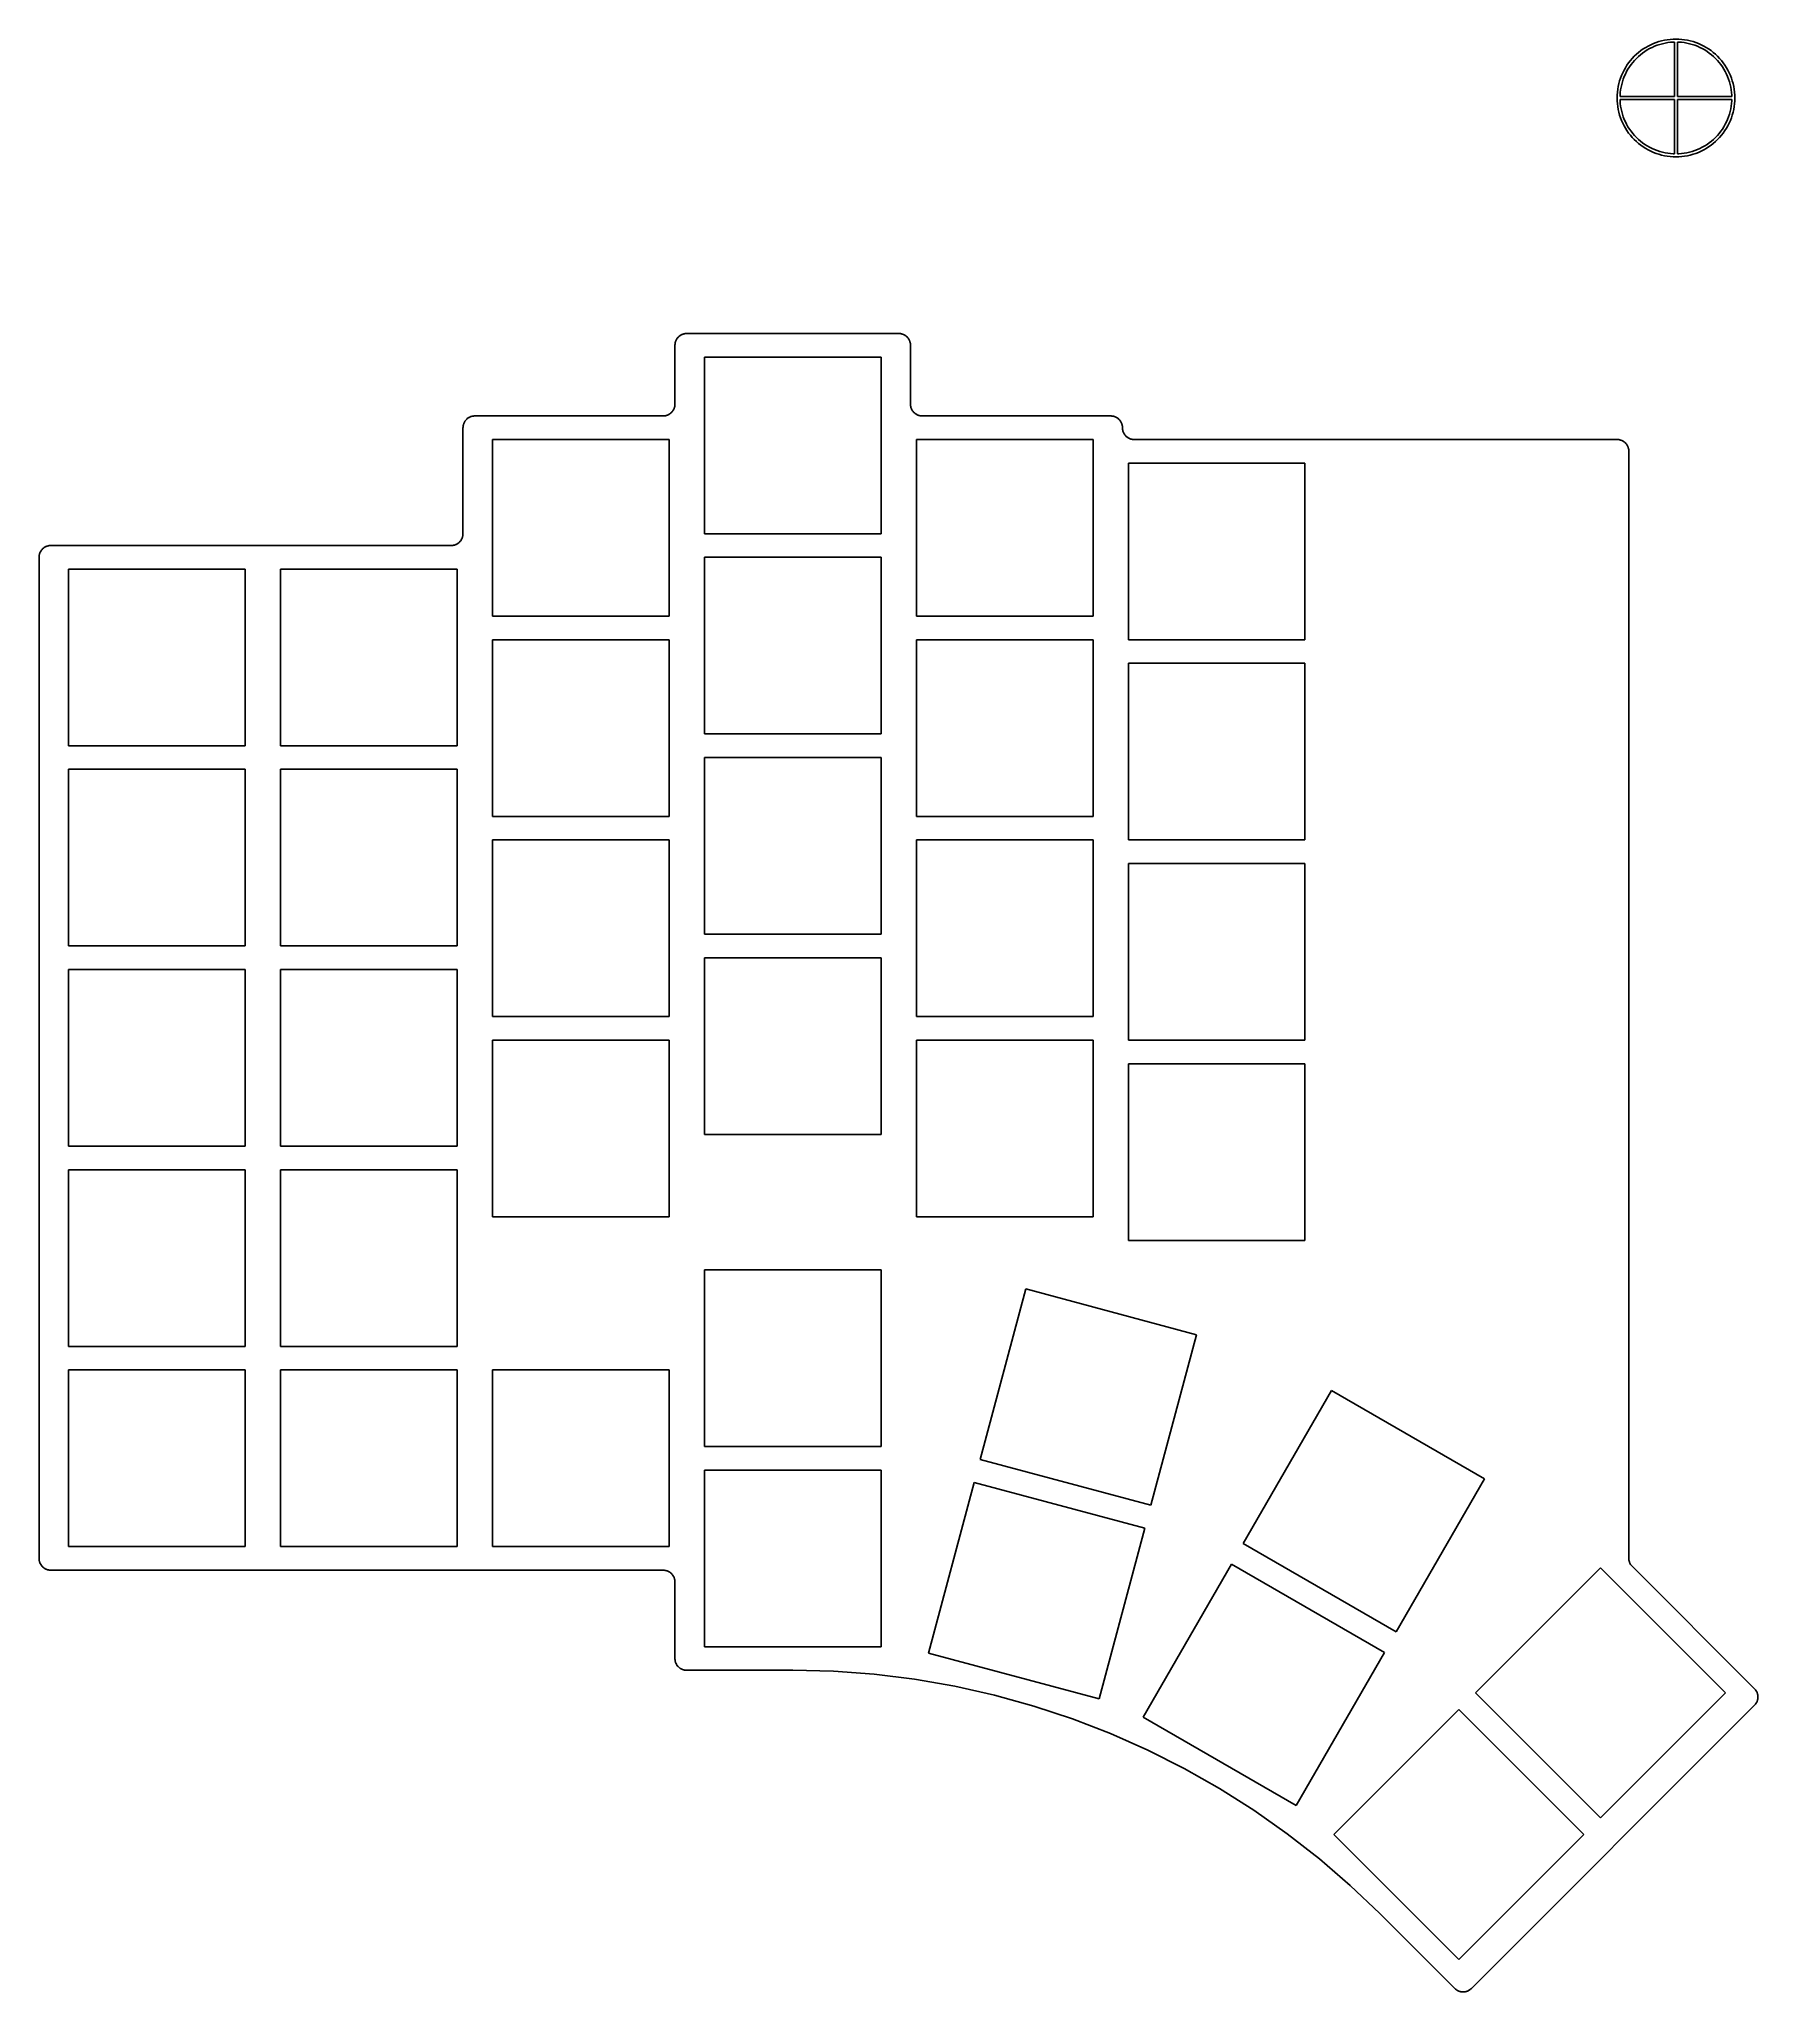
# Model space of a CAD drawing. Header units: metres. Extents: x -109 to 37, y -131 to 35.
import ezdxf

# ---------------------------------------------------------------- set-up
doc = ezdxf.new("R2010")
doc.units = ezdxf.units.M

msp = doc.modelspace()

# ---------------------------------------------------------------- linework, layer by layer
for p, q in [((28.7851, 34.8501), (28.5486, 34.7847)), ((29.0246, 34.9039), (28.7851, 34.8501)), ((29.2664, 34.9459), (29.0246, 34.9039)), ((29.5099, 34.9759), (29.2664, 34.9459)), ((29.7547, 34.994), (29.5099, 34.9759)), ((29.875, 34.9969), (29.7547, 34.994)), ((30.125, 35), (29.875, 35)), ((29.875, 35), (29.875, 34.9969)), ((30.125, 34.9969), (30.125, 35)), ((30.2453, 34.994), (30.125, 34.9969)), ((30.4901, 34.9759), (30.2453, 34.994)), ((30.7336, 34.9459), (30.4901, 34.9759)), ((30.9754, 34.9039), (30.7336, 34.9459)), ((31.2149, 34.8501), (30.9754, 34.9039)), ((31.4514, 34.7847), (31.2149, 34.8501)), ((26.1349, 33.172), (25.984, 32.9785)), ((26.2953, 33.3578), (26.1349, 33.172)), ((26.4645, 33.5355), (26.2953, 33.3578)), ((26.3282, 33.0134), (26.4805, 33.1899)), ((26.6422, 33.7047), (26.4645, 33.5355)), ((26.4805, 33.1899), (26.6413, 33.3587)), ((26.6413, 33.3587), (26.8101, 33.5195)), ((26.828, 33.8651), (26.6422, 33.7047)), ((26.8101, 33.5195), (26.9866, 33.6718)), ((27.0215, 34.016), (26.828, 33.8651)), ((26.9866, 33.6718), (27.1704, 33.8152)), ((27.2222, 34.1573), (27.0215, 34.016)), ((27.1704, 33.8152), (27.3611, 33.9495)), ((27.4295, 34.2886), (27.2222, 34.1573)), ((27.3611, 33.9495), (27.558, 34.0742)), ((27.643, 34.4096), (27.4295, 34.2886)), ((27.558, 34.0742), (27.7609, 34.1891)), ((27.8622, 34.5199), (27.643, 34.4096)), ((27.7609, 34.1891), (27.9691, 34.2939)), ((28.0866, 34.6194), (27.8622, 34.5199)), ((27.9691, 34.2939), (28.1823, 34.3884)), ((28.3156, 34.7077), (28.0866, 34.6194)), ((28.1823, 34.3884), (28.3998, 34.4723)), ((28.5486, 34.7847), (28.3156, 34.7077)), ((28.3998, 34.4723), (28.6212, 34.5455)), ((28.6212, 34.5455), (28.8459, 34.6076)), ((28.8459, 34.6076), (29.0733, 34.6587)), ((29.0733, 34.6587), (29.303, 34.6986)), ((29.303, 34.6986), (29.5344, 34.7271)), ((29.5344, 34.7271), (29.7669, 34.7443)), ((29.7669, 34.7443), (29.875, 34.7469)), ((29.875, 34.7469), (29.875, 30.125)), ((30.125, 30.125), (30.125, 34.7469)), ((30.125, 34.7469), (30.2331, 34.7443)), ((30.2331, 34.7443), (30.4656, 34.7271)), ((30.4656, 34.7271), (30.697, 34.6986)), ((30.697, 34.6986), (30.9267, 34.6587)), ((30.9267, 34.6587), (31.1541, 34.6076)), ((31.1541, 34.6076), (31.3788, 34.5455)), ((31.3788, 34.5455), (31.6002, 34.4723)), ((31.6844, 34.7077), (31.4514, 34.7847)), ((31.6002, 34.4723), (31.8177, 34.3884)), ((31.9134, 34.6194), (31.6844, 34.7077)), ((31.8177, 34.3884), (32.0309, 34.2939)), ((32.1378, 34.5199), (31.9134, 34.6194)), ((32.0309, 34.2939), (32.2391, 34.1891)), ((32.357, 34.4096), (32.1378, 34.5199)), ((32.2391, 34.1891), (32.442, 34.0742)), ((32.5705, 34.2886), (32.357, 34.4096)), ((32.442, 34.0742), (32.6389, 33.9495)), ((32.7778, 34.1573), (32.5705, 34.2886)), ((32.6389, 33.9495), (32.8296, 33.8152)), ((32.9785, 34.016), (32.7778, 34.1573)), ((32.8296, 33.8152), (33.0134, 33.6718)), ((33.172, 33.8651), (32.9785, 34.016)), ((33.0134, 33.6718), (33.1899, 33.5195)), ((33.3578, 33.7047), (33.172, 33.8651)), ((33.1899, 33.5195), (33.3587, 33.3587)), ((33.5355, 33.5355), (33.3578, 33.7047)), ((33.3587, 33.3587), (33.5195, 33.1899)), ((33.5195, 33.1899), (33.6718, 33.0134)), ((33.7047, 33.3578), (33.5355, 33.5355)), ((33.8651, 33.172), (33.7047, 33.3578)), ((34.016, 32.9785), (33.8651, 33.172)), ((25.2923, 31.6844), (25.2153, 31.4514)), ((25.3806, 31.9134), (25.2923, 31.6844)), ((25.4801, 32.1378), (25.3806, 31.9134)), ((25.4545, 31.3788), (25.5277, 31.6002)), ((25.5904, 32.357), (25.4801, 32.1378)), ((25.5277, 31.6002), (25.6116, 31.8177)), ((25.7114, 32.5705), (25.5904, 32.357)), ((25.6116, 31.8177), (25.7061, 32.0309)), ((25.7061, 32.0309), (25.8109, 32.2391)), ((25.8427, 32.7778), (25.7114, 32.5705)), ((25.8109, 32.2391), (25.9258, 32.442)), ((25.984, 32.9785), (25.8427, 32.7778)), ((25.9258, 32.442), (26.0505, 32.6389)), ((26.0505, 32.6389), (26.1848, 32.8296)), ((26.1848, 32.8296), (26.3282, 33.0134)), ((33.6718, 33.0134), (33.8152, 32.8296)), ((33.8152, 32.8296), (33.9495, 32.6389)), ((33.9495, 32.6389), (34.0742, 32.442)), ((34.1573, 32.7778), (34.016, 32.9785)), ((34.0742, 32.442), (34.1891, 32.2391)), ((34.2886, 32.5705), (34.1573, 32.7778)), ((34.1891, 32.2391), (34.2939, 32.0309)), ((34.4096, 32.357), (34.2886, 32.5705)), ((34.2939, 32.0309), (34.3884, 31.8177)), ((34.3884, 31.8177), (34.4723, 31.6002)), ((34.5199, 32.1378), (34.4096, 32.357)), ((34.4723, 31.6002), (34.5455, 31.3788)), ((34.6194, 31.9134), (34.5199, 32.1378)), ((34.7077, 31.6844), (34.6194, 31.9134)), ((34.7847, 31.4514), (34.7077, 31.6844)), ((25.0031, 30.125), (25, 30.125)), ((25, 30.125), (25, 29.875)), ((25, 29.875), (25.0031, 29.875)), ((25.006, 30.2453), (25.0031, 30.125)), ((25.0031, 29.875), (25.006, 29.7547)), ((25.0241, 30.4901), (25.006, 30.2453)), ((25.0541, 30.7336), (25.0241, 30.4901)), ((25.0961, 30.9754), (25.0541, 30.7336)), ((25.1499, 31.2149), (25.0961, 30.9754)), ((25.2153, 31.4514), (25.1499, 31.2149)), ((25.2531, 30.125), (25.2557, 30.2331)), ((29.875, 30.125), (25.2531, 30.125)), ((25.2557, 29.7669), (25.2531, 29.875)), ((25.2531, 29.875), (29.875, 29.875)), ((25.2557, 30.2331), (25.2729, 30.4656)), ((25.2729, 30.4656), (25.3014, 30.697)), ((25.3014, 30.697), (25.3413, 30.9267)), ((25.3413, 30.9267), (25.3924, 31.1541)), ((25.3924, 31.1541), (25.4545, 31.3788)), ((29.875, 29.875), (29.875, 25.2531)), ((34.7469, 30.125), (30.125, 30.125)), ((30.125, 29.875), (34.7469, 29.875)), ((30.125, 25.2531), (30.125, 29.875)), ((34.5455, 31.3788), (34.6076, 31.1541)), ((34.6076, 31.1541), (34.6587, 30.9267)), ((34.6587, 30.9267), (34.6986, 30.697)), ((34.6986, 30.697), (34.7271, 30.4656)), ((34.7271, 30.4656), (34.7443, 30.2331)), ((34.7443, 30.2331), (34.7469, 30.125)), ((34.7469, 29.875), (34.7443, 29.7669)), ((34.8501, 31.2149), (34.7847, 31.4514)), ((34.9039, 30.9754), (34.8501, 31.2149)), ((34.9459, 30.7336), (34.9039, 30.9754)), ((34.9759, 30.4901), (34.9459, 30.7336)), ((34.994, 30.2453), (34.9759, 30.4901)), ((34.9969, 30.125), (34.994, 30.2453)), ((34.994, 29.7547), (34.9969, 29.875)), ((35, 30.125), (34.9969, 30.125)), ((34.9969, 29.875), (35, 29.875)), ((35, 29.875), (35, 30.125)), ((25.006, 29.7547), (25.0241, 29.5099)), ((25.0241, 29.5099), (25.0541, 29.2664)), ((25.0541, 29.2664), (25.0961, 29.0246)), ((25.0961, 29.0246), (25.1499, 28.7851)), ((25.1499, 28.7851), (25.2153, 28.5486)), ((25.2153, 28.5486), (25.2923, 28.3156)), ((25.2729, 29.5344), (25.2557, 29.7669)), ((25.3014, 29.303), (25.2729, 29.5344)), ((25.2923, 28.3156), (25.3806, 28.0866)), ((25.3413, 29.0733), (25.3014, 29.303)), ((25.3924, 28.8459), (25.3413, 29.0733)), ((25.4545, 28.6212), (25.3924, 28.8459)), ((25.5277, 28.3998), (25.4545, 28.6212)), ((25.6116, 28.1823), (25.5277, 28.3998)), ((34.4723, 28.3998), (34.3884, 28.1823)), ((34.5455, 28.6212), (34.4723, 28.3998)), ((34.6076, 28.8459), (34.5455, 28.6212)), ((34.6587, 29.0733), (34.6076, 28.8459)), ((34.6194, 28.0866), (34.7077, 28.3156)), ((34.6986, 29.303), (34.6587, 29.0733)), ((34.7271, 29.5344), (34.6986, 29.303)), ((34.7077, 28.3156), (34.7847, 28.5486)), ((34.7443, 29.7669), (34.7271, 29.5344)), ((34.7847, 28.5486), (34.8501, 28.7851)), ((34.8501, 28.7851), (34.9039, 29.0246)), ((34.9039, 29.0246), (34.9459, 29.2664)), ((34.9459, 29.2664), (34.9759, 29.5099)), ((34.9759, 29.5099), (34.994, 29.7547)), ((25.3806, 28.0866), (25.4801, 27.8622)), ((25.4801, 27.8622), (25.5904, 27.643)), ((25.5904, 27.643), (25.7114, 27.4295)), ((25.7061, 27.9691), (25.6116, 28.1823)), ((25.8109, 27.7609), (25.7061, 27.9691)), ((25.7114, 27.4295), (25.8427, 27.2222)), ((25.9258, 27.558), (25.8109, 27.7609)), ((25.8427, 27.2222), (25.984, 27.0215)), ((26.0505, 27.3611), (25.9258, 27.558)), ((25.984, 27.0215), (26.1349, 26.828)), ((26.1848, 27.1704), (26.0505, 27.3611)), ((26.1349, 26.828), (26.2953, 26.6422)), ((26.3282, 26.9866), (26.1848, 27.1704)), ((26.2953, 26.6422), (26.4645, 26.4645)), ((26.4805, 26.8101), (26.3282, 26.9866)), ((26.6413, 26.6413), (26.4805, 26.8101)), ((26.8101, 26.4805), (26.6413, 26.6413)), ((33.3587, 26.6413), (33.1899, 26.4805)), ((33.5195, 26.8101), (33.3587, 26.6413)), ((33.6718, 26.9866), (33.5195, 26.8101)), ((33.5355, 26.4645), (33.7047, 26.6422)), ((33.8152, 27.1704), (33.6718, 26.9866)), ((33.7047, 26.6422), (33.8651, 26.828)), ((33.9495, 27.3611), (33.8152, 27.1704)), ((33.8651, 26.828), (34.016, 27.0215)), ((34.0742, 27.558), (33.9495, 27.3611)), ((34.016, 27.0215), (34.1573, 27.2222)), ((34.1891, 27.7609), (34.0742, 27.558)), ((34.1573, 27.2222), (34.2886, 27.4295)), ((34.2939, 27.9691), (34.1891, 27.7609)), ((34.2886, 27.4295), (34.4096, 27.643)), ((34.3884, 28.1823), (34.2939, 27.9691)), ((34.4096, 27.643), (34.5199, 27.8622)), ((34.5199, 27.8622), (34.6194, 28.0866)), ((26.4645, 26.4645), (26.6422, 26.2953)), ((26.6422, 26.2953), (26.828, 26.1349)), ((26.9866, 26.3282), (26.8101, 26.4805)), ((26.828, 26.1349), (27.0215, 25.984)), ((27.1704, 26.1848), (26.9866, 26.3282)), ((27.0215, 25.984), (27.2222, 25.8427)), ((27.3611, 26.0505), (27.1704, 26.1848)), ((27.2222, 25.8427), (27.4295, 25.7114)), ((27.558, 25.9258), (27.3611, 26.0505)), ((27.4295, 25.7114), (27.643, 25.5904)), ((27.7609, 25.8109), (27.558, 25.9258)), ((27.643, 25.5904), (27.8622, 25.4801)), ((27.9691, 25.7061), (27.7609, 25.8109)), ((27.8622, 25.4801), (28.0866, 25.3806)), ((28.1823, 25.6116), (27.9691, 25.7061)), ((28.0866, 25.3806), (28.3156, 25.2923)), ((28.3998, 25.5277), (28.1823, 25.6116)), ((28.3156, 25.2923), (28.5486, 25.2153)), ((28.6212, 25.4545), (28.3998, 25.5277)), ((28.5486, 25.2153), (28.7851, 25.1499)), ((28.8459, 25.3924), (28.6212, 25.4545)), ((28.7851, 25.1499), (29.0246, 25.0961)), ((29.0733, 25.3413), (28.8459, 25.3924)), ((29.0246, 25.0961), (29.2664, 25.0541)), ((29.303, 25.3014), (29.0733, 25.3413)), ((29.2664, 25.0541), (29.5099, 25.0241)), ((29.5344, 25.2729), (29.303, 25.3014)), ((29.5099, 25.0241), (29.7547, 25.006)), ((29.7669, 25.2557), (29.5344, 25.2729)), ((29.7547, 25.006), (29.875, 25.0031)), ((29.875, 25.2531), (29.7669, 25.2557)), ((29.875, 25.0031), (29.875, 25)), ((29.875, 25), (30.125, 25)), ((30.2331, 25.2557), (30.125, 25.2531)), ((30.125, 25.0031), (30.2453, 25.006)), ((30.125, 25), (30.125, 25.0031)), ((30.4656, 25.2729), (30.2331, 25.2557)), ((30.2453, 25.006), (30.4901, 25.0241)), ((30.697, 25.3014), (30.4656, 25.2729)), ((30.4901, 25.0241), (30.7336, 25.0541)), ((30.9267, 25.3413), (30.697, 25.3014)), ((30.7336, 25.0541), (30.9754, 25.0961)), ((31.1541, 25.3924), (30.9267, 25.3413)), ((30.9754, 25.0961), (31.2149, 25.1499)), ((31.3788, 25.4545), (31.1541, 25.3924)), ((31.2149, 25.1499), (31.4514, 25.2153)), ((31.6002, 25.5277), (31.3788, 25.4545)), ((31.4514, 25.2153), (31.6844, 25.2923)), ((31.8177, 25.6116), (31.6002, 25.5277)), ((31.6844, 25.2923), (31.9134, 25.3806)), ((32.0309, 25.7061), (31.8177, 25.6116)), ((31.9134, 25.3806), (32.1378, 25.4801)), ((32.2391, 25.8109), (32.0309, 25.7061)), ((32.1378, 25.4801), (32.357, 25.5904)), ((32.442, 25.9258), (32.2391, 25.8109)), ((32.357, 25.5904), (32.5705, 25.7114)), ((32.6389, 26.0505), (32.442, 25.9258)), ((32.5705, 25.7114), (32.7778, 25.8427)), ((32.8296, 26.1848), (32.6389, 26.0505)), ((32.7778, 25.8427), (32.9785, 25.984)), ((33.0134, 26.3282), (32.8296, 26.1848)), ((32.9785, 25.984), (33.172, 26.1349)), ((33.1899, 26.4805), (33.0134, 26.3282)), ((33.172, 26.1349), (33.3578, 26.2953)), ((33.3578, 26.2953), (33.5355, 26.4645)), ((-54.2903, 9.95694), (-54.3369, 9.94154)), ((-54.243, 9.97002), (-54.2903, 9.95694)), ((-54.1951, 9.98077), (-54.243, 9.97002)), ((-54.1467, 9.98917), (-54.1951, 9.98077)), ((-54.098, 9.99518), (-54.1467, 9.98917)), ((-54.0491, 9.99879), (-54.098, 9.99518)), ((-54, 10), (-54.0491, 9.99879)), ((-36, 10), (-54, 10)), ((-35.9509, 9.99879), (-36, 10)), ((-35.902, 9.99518), (-35.9509, 9.99879)), ((-35.8533, 9.98917), (-35.902, 9.99518)), ((-35.8049, 9.98077), (-35.8533, 9.98917)), ((-35.757, 9.97002), (-35.8049, 9.98077)), ((-35.7097, 9.95694), (-35.757, 9.97002)), ((-35.6631, 9.94154), (-35.7097, 9.95694)), ((-54.9988, 9.04906), (-55, 9)), ((-55, 9), (-55, 4)), ((-54.9952, 9.09801), (-54.9988, 9.04906)), ((-54.9892, 9.14673), (-54.9952, 9.09801)), ((-54.9808, 9.19508), (-54.9892, 9.14673)), ((-54.97, 9.24297), (-54.9808, 9.19508)), ((-54.9569, 9.29028), (-54.97, 9.24297)), ((-54.9415, 9.33688), (-54.9569, 9.29028)), ((-54.9239, 9.38268), (-54.9415, 9.33688)), ((-54.904, 9.42755), (-54.9239, 9.38268)), ((-54.8819, 9.47139), (-54.904, 9.42755)), ((-54.8577, 9.5141), (-54.8819, 9.47139)), ((-54.8315, 9.55556), (-54.8577, 9.5141)), ((-54.8032, 9.59569), (-54.8315, 9.55556)), ((-54.773, 9.63438), (-54.8032, 9.59569)), ((-54.7409, 9.67155), (-54.773, 9.63438)), ((-54.7071, 9.70709), (-54.7409, 9.67155)), ((-54.6716, 9.74094), (-54.7071, 9.70709)), ((-54.6344, 9.77301), (-54.6716, 9.74094)), ((-54.5957, 9.80321), (-54.6344, 9.77301)), ((-54.5556, 9.83147), (-54.5957, 9.80321)), ((-54.5141, 9.85773), (-54.5556, 9.83147)), ((-54.4714, 9.88191), (-54.5141, 9.85773)), ((-54.4276, 9.90398), (-54.4714, 9.88191)), ((-54.3827, 9.92387), (-54.4276, 9.90398)), ((-54.3369, 9.94154), (-54.3827, 9.92387)), ((-35.6173, 9.92387), (-35.6631, 9.94154)), ((-35.5724, 9.90398), (-35.6173, 9.92387)), ((-35.5286, 9.88191), (-35.5724, 9.90398)), ((-35.4859, 9.85773), (-35.5286, 9.88191)), ((-35.4444, 9.83147), (-35.4859, 9.85773)), ((-35.4043, 9.80321), (-35.4444, 9.83147)), ((-35.3656, 9.77301), (-35.4043, 9.80321)), ((-35.3284, 9.74094), (-35.3656, 9.77301)), ((-35.2929, 9.70709), (-35.3284, 9.74094)), ((-35.2591, 9.67155), (-35.2929, 9.70709)), ((-35.227, 9.63438), (-35.2591, 9.67155)), ((-35.1968, 9.59569), (-35.227, 9.63438)), ((-35.1685, 9.55556), (-35.1968, 9.59569)), ((-35.1423, 9.5141), (-35.1685, 9.55556)), ((-35.1181, 9.47139), (-35.1423, 9.5141)), ((-35.096, 9.42755), (-35.1181, 9.47139)), ((-35.0761, 9.38268), (-35.096, 9.42755)), ((-35.0585, 9.33688), (-35.0761, 9.38268)), ((-35.0431, 9.29028), (-35.0585, 9.33688)), ((-35.03, 9.24297), (-35.0431, 9.29028)), ((-35.0192, 9.19508), (-35.03, 9.24297)), ((-35.0108, 9.14673), (-35.0192, 9.19508)), ((-35.0048, 9.09801), (-35.0108, 9.14673)), ((-35.0012, 9.04906), (-35.0048, 9.09801)), ((-35, 9), (-35.0012, 9.04906)), ((-35, 4), (-35, 9)), ((-52.5, -7), (-52.5, 8)), ((-52.5, 8), (-37.5, 8)), ((-37.5, 8), (-37.5, -7)), ((-55.2591, 3.32845), (-55.2929, 3.29291)), ((-55.227, 3.36562), (-55.2591, 3.32845)), ((-55.1968, 3.40431), (-55.227, 3.36562)), ((-55.1685, 3.44444), (-55.1968, 3.40431)), ((-55.1423, 3.4859), (-55.1685, 3.44444)), ((-55.1181, 3.52861), (-55.1423, 3.4859)), ((-55.096, 3.57245), (-55.1181, 3.52861)), ((-55.0761, 3.61732), (-55.096, 3.57245)), ((-55.0585, 3.66312), (-55.0761, 3.61732)), ((-55.0431, 3.70972), (-55.0585, 3.66312)), ((-55.03, 3.75703), (-55.0431, 3.70972)), ((-55.0192, 3.80492), (-55.03, 3.75703)), ((-55.0108, 3.85327), (-55.0192, 3.80492)), ((-55.0048, 3.90199), (-55.0108, 3.85327)), ((-55.0012, 3.95094), (-55.0048, 3.90199)), ((-55, 4), (-55.0012, 3.95094)), ((-34.9988, 3.95094), (-35, 4)), ((-34.9952, 3.90199), (-34.9988, 3.95094)), ((-34.9892, 3.85327), (-34.9952, 3.90199)), ((-34.9808, 3.80492), (-34.9892, 3.85327)), ((-34.97, 3.75703), (-34.9808, 3.80492)), ((-34.9569, 3.70972), (-34.97, 3.75703)), ((-34.9415, 3.66312), (-34.9569, 3.70972)), ((-34.9239, 3.61732), (-34.9415, 3.66312)), ((-34.904, 3.57245), (-34.9239, 3.61732)), ((-34.8819, 3.52861), (-34.904, 3.57245)), ((-34.8577, 3.4859), (-34.8819, 3.52861)), ((-34.8315, 3.44444), (-34.8577, 3.4859)), ((-34.8032, 3.40431), (-34.8315, 3.44444)), ((-34.773, 3.36562), (-34.8032, 3.40431)), ((-34.7409, 3.32845), (-34.773, 3.36562)), ((-34.7071, 3.29291), (-34.7409, 3.32845)), ((-72.9988, 2.04906), (-73, 2)), ((-73, 2), (-73, -7)), ((-72.9952, 2.09801), (-72.9988, 2.04906)), ((-72.9892, 2.14673), (-72.9952, 2.09801)), ((-72.9808, 2.19508), (-72.9892, 2.14673)), ((-72.97, 2.24297), (-72.9808, 2.19508)), ((-72.9569, 2.29028), (-72.97, 2.24297)), ((-72.9415, 2.33688), (-72.9569, 2.29028)), ((-72.9239, 2.38268), (-72.9415, 2.33688)), ((-72.904, 2.42755), (-72.9239, 2.38268)), ((-72.8819, 2.47139), (-72.904, 2.42755)), ((-72.8577, 2.5141), (-72.8819, 2.47139)), ((-72.8315, 2.55556), (-72.8577, 2.5141)), ((-72.8032, 2.59569), (-72.8315, 2.55556)), ((-72.773, 2.63438), (-72.8032, 2.59569)), ((-72.7409, 2.67155), (-72.773, 2.63438)), ((-72.7071, 2.70709), (-72.7409, 2.67155)), ((-72.6716, 2.74094), (-72.7071, 2.70709)), ((-72.6344, 2.77301), (-72.6716, 2.74094)), ((-72.5957, 2.80321), (-72.6344, 2.77301)), ((-72.5556, 2.83147), (-72.5957, 2.80321)), ((-72.5141, 2.85773), (-72.5556, 2.83147)), ((-72.4714, 2.88191), (-72.5141, 2.85773)), ((-72.4276, 2.90398), (-72.4714, 2.88191)), ((-72.3827, 2.92387), (-72.4276, 2.90398)), ((-72.3369, 2.94154), (-72.3827, 2.92387)), ((-72.2903, 2.95694), (-72.3369, 2.94154)), ((-72.243, 2.97002), (-72.2903, 2.95694)), ((-72.1951, 2.98077), (-72.243, 2.97002)), ((-72.1467, 2.98917), (-72.1951, 2.98077)), ((-72.098, 2.99518), (-72.1467, 2.98917)), ((-72.0491, 2.99879), (-72.098, 2.99518)), ((-72, 3), (-72.0491, 2.99879)), ((-56, 3), (-72, 3)), ((-55.9509, 3.00121), (-56, 3)), ((-55.902, 3.00482), (-55.9509, 3.00121)), ((-55.8533, 3.01083), (-55.902, 3.00482)), ((-55.8049, 3.01923), (-55.8533, 3.01083)), ((-55.757, 3.02998), (-55.8049, 3.01923)), ((-55.7097, 3.04306), (-55.757, 3.02998)), ((-55.6631, 3.05846), (-55.7097, 3.04306)), ((-55.6173, 3.07613), (-55.6631, 3.05846)), ((-55.5724, 3.09602), (-55.6173, 3.07613)), ((-55.5286, 3.11809), (-55.5724, 3.09602)), ((-55.4859, 3.14227), (-55.5286, 3.11809)), ((-55.4444, 3.16853), (-55.4859, 3.14227)), ((-55.4043, 3.19679), (-55.4444, 3.16853)), ((-55.3656, 3.22699), (-55.4043, 3.19679)), ((-55.3284, 3.25906), (-55.3656, 3.22699)), ((-55.2929, 3.29291), (-55.3284, 3.25906)), ((-34.6716, 3.25906), (-34.7071, 3.29291)), ((-34.6344, 3.22699), (-34.6716, 3.25906)), ((-34.5957, 3.19679), (-34.6344, 3.22699)), ((-34.5556, 3.16853), (-34.5957, 3.19679)), ((-34.5141, 3.14227), (-34.5556, 3.16853)), ((-34.4714, 3.11809), (-34.5141, 3.14227)), ((-34.4276, 3.09602), (-34.4714, 3.11809)), ((-34.3827, 3.07613), (-34.4276, 3.09602)), ((-34.3369, 3.05846), (-34.3827, 3.07613)), ((-34.2903, 3.04306), (-34.3369, 3.05846)), ((-34.243, 3.02998), (-34.2903, 3.04306)), ((-34.1951, 3.01923), (-34.243, 3.02998)), ((-34.1467, 3.01083), (-34.1951, 3.01923)), ((-34.098, 3.00482), (-34.1467, 3.01083)), ((-34.0491, 3.00121), (-34.098, 3.00482)), ((-34, 3), (-34.0491, 3.00121)), ((-18, 3), (-34, 3)), ((-17.9509, 2.99879), (-18, 3)), ((-17.902, 2.99518), (-17.9509, 2.99879)), ((-17.8533, 2.98917), (-17.902, 2.99518)), ((-17.8049, 2.98077), (-17.8533, 2.98917)), ((-17.757, 2.97002), (-17.8049, 2.98077)), ((-17.7097, 2.95694), (-17.757, 2.97002)), ((-17.6631, 2.94154), (-17.7097, 2.95694)), ((-17.6173, 2.92387), (-17.6631, 2.94154)), ((-17.5724, 2.90398), (-17.6173, 2.92387)), ((-17.5286, 2.88191), (-17.5724, 2.90398)), ((-17.4859, 2.85773), (-17.5286, 2.88191)), ((-17.4444, 2.83147), (-17.4859, 2.85773)), ((-17.4043, 2.80321), (-17.4444, 2.83147)), ((-17.3656, 2.77301), (-17.4043, 2.80321)), ((-17.3284, 2.74094), (-17.3656, 2.77301)), ((-17.2929, 2.70709), (-17.3284, 2.74094)), ((-17.2591, 2.67155), (-17.2929, 2.70709)), ((-17.227, 2.63438), (-17.2591, 2.67155)), ((-17.1968, 2.59569), (-17.227, 2.63438)), ((-17.1685, 2.55556), (-17.1968, 2.59569)), ((-17.1423, 2.5141), (-17.1685, 2.55556)), ((-17.1181, 2.47139), (-17.1423, 2.5141)), ((-17.096, 2.42755), (-17.1181, 2.47139)), ((-17.0761, 2.38268), (-17.096, 2.42755)), ((-17.0585, 2.33688), (-17.0761, 2.38268)), ((-17.0431, 2.29028), (-17.0585, 2.33688)), ((-17.03, 2.24297), (-17.0431, 2.29028)), ((-17.0192, 2.19508), (-17.03, 2.24297)), ((-17.0108, 2.14673), (-17.0192, 2.19508)), ((-17.0048, 2.09801), (-17.0108, 2.14673)), ((-17.0012, 2.04906), (-17.0048, 2.09801)), ((-16.9988, 1.95094), (-17.0012, 2.04906)), ((-16.9952, 1.90199), (-16.9988, 1.95094)), ((-16.9892, 1.85327), (-16.9952, 1.90199)), ((-16.9808, 1.80492), (-16.9892, 1.85327)), ((-16.97, 1.75703), (-16.9808, 1.80492)), ((-16.9569, 1.70972), (-16.97, 1.75703)), ((-16.9415, 1.66312), (-16.9569, 1.70972)), ((-16.9239, 1.61732), (-16.9415, 1.66312)), ((-70.5, -14), (-70.5, 1)), ((-70.5, 1), (-55.5, 1)), ((-55.5, 1), (-55.5, -14)), ((-34.5, -14), (-34.5, 1)), ((-34.5, 1), (-19.5, 1)), ((-19.5, 1), (-19.5, -14)), ((-16.904, 1.57245), (-16.9239, 1.61732)), ((-16.8819, 1.52861), (-16.904, 1.57245)), ((-16.8577, 1.4859), (-16.8819, 1.52861)), ((-16.8315, 1.44444), (-16.8577, 1.4859)), ((-16.8032, 1.40431), (-16.8315, 1.44444)), ((-16.773, 1.36562), (-16.8032, 1.40431)), ((-16.7409, 1.32845), (-16.773, 1.36562)), ((-16.7071, 1.29291), (-16.7409, 1.32845)), ((-16.6716, 1.25906), (-16.7071, 1.29291)), ((-16.6344, 1.22699), (-16.6716, 1.25906)), ((-16.5957, 1.19679), (-16.6344, 1.22699)), ((-16.5556, 1.16853), (-16.5957, 1.19679)), ((-16.5141, 1.14227), (-16.5556, 1.16853)), ((-16.4714, 1.11809), (-16.5141, 1.14227)), ((-16.4276, 1.09602), (-16.4714, 1.11809)), ((-16.3827, 1.07613), (-16.4276, 1.09602)), ((-16.3369, 1.05846), (-16.3827, 1.07613)), ((-16.2903, 1.04306), (-16.3369, 1.05846)), ((-16.243, 1.02998), (-16.2903, 1.04306)), ((-16.1951, 1.01923), (-16.243, 1.02998)), ((-16.1467, 1.01083), (-16.1951, 1.01923)), ((-16.098, 1.00482), (-16.1467, 1.01083)), ((-16.0491, 1.00121), (-16.098, 1.00482)), ((-16, 1), (-16.0491, 1.00121)), ((25, 1), (-16, 1)), ((25.0491, 0.99879), (25, 1)), ((25.098, 0.99518), (25.0491, 0.99879)), ((25.1467, 0.98917), (25.098, 0.99518)), ((25.1951, 0.98077), (25.1467, 0.98917)), ((25.243, 0.97002), (25.1951, 0.98077)), ((25.2903, 0.95694), (25.243, 0.97002)), ((25.3369, 0.94154), (25.2903, 0.95694)), ((25.3827, 0.92387), (25.3369, 0.94154)), ((25.4276, 0.90398), (25.3827, 0.92387)), ((25.4714, 0.88191), (25.4276, 0.90398)), ((25.5141, 0.85773), (25.4714, 0.88191)), ((25.5556, 0.83147), (25.5141, 0.85773)), ((25.5957, 0.80321), (25.5556, 0.83147)), ((25.6344, 0.77301), (25.5957, 0.80321)), ((25.6716, 0.74094), (25.6344, 0.77301)), ((25.7071, 0.70709), (25.6716, 0.74094)), ((25.7409, 0.67156), (25.7071, 0.70709)), ((25.773, 0.63438), (25.7409, 0.67156)), ((25.8032, 0.59569), (25.773, 0.63438)), ((25.8315, 0.55556), (25.8032, 0.59569)), ((25.8577, 0.5141), (25.8315, 0.55556)), ((25.8819, 0.47139), (25.8577, 0.5141)), ((25.904, 0.42755), (25.8819, 0.47139)), ((25.9239, 0.38267), (25.904, 0.42755)), ((25.9415, 0.33688), (25.9239, 0.38267)), ((25.9569, 0.29028), (25.9415, 0.33688)), ((25.97, 0.24297), (25.9569, 0.29028)), ((25.9808, 0.19508), (25.97, 0.24297)), ((25.9892, 0.14673), (25.9808, 0.19508)), ((25.9952, 0.09801), (25.9892, 0.14673)), ((25.9988, 0.04906), (25.9952, 0.09801)), ((26, 0), (25.9988, 0.04906)), ((26, -94), (26, 0)), ((-16.5, -16), (-16.5, -1)), ((-16.5, -1), (-1.5, -1)), ((-1.5, -1), (-1.5, -16)), ((-108.672, -8.25906), (-108.707, -8.29291)), ((-108.634, -8.22699), (-108.672, -8.25906)), ((-108.596, -8.19679), (-108.634, -8.22699)), ((-108.556, -8.16853), (-108.596, -8.19679)), ((-108.514, -8.14227), (-108.556, -8.16853)), ((-108.471, -8.11809), (-108.514, -8.14227)), ((-108.428, -8.09602), (-108.471, -8.11809)), ((-108.383, -8.07613), (-108.428, -8.09602)), ((-108.337, -8.05846), (-108.383, -8.07613)), ((-108.29, -8.04306), (-108.337, -8.05846)), ((-108.243, -8.02998), (-108.29, -8.04306)), ((-108.195, -8.01923), (-108.243, -8.02998)), ((-108.147, -8.01083), (-108.195, -8.01923)), ((-108.098, -8.00482), (-108.147, -8.01083)), ((-108.049, -8.00121), (-108.098, -8.00482)), ((-108, -8), (-108.049, -8.00121)), ((-74, -8), (-108, -8)), ((-73.9509, -7.99879), (-74, -8)), ((-73.902, -7.99518), (-73.9509, -7.99879)), ((-73.8533, -7.98917), (-73.902, -7.99518)), ((-73.8049, -7.98077), (-73.8533, -7.98917)), ((-73.757, -7.97002), (-73.8049, -7.98077)), ((-73.7097, -7.95694), (-73.757, -7.97002)), ((-73.6631, -7.94154), (-73.7097, -7.95694)), ((-73.6173, -7.92387), (-73.6631, -7.94154)), ((-73.5724, -7.90398), (-73.6173, -7.92387)), ((-73.5286, -7.88191), (-73.5724, -7.90398)), ((-73.4859, -7.85773), (-73.5286, -7.88191)), ((-73.4444, -7.83147), (-73.4859, -7.85773)), ((-73.4043, -7.80321), (-73.4444, -7.83147)), ((-73.3656, -7.77301), (-73.4043, -7.80321)), ((-73.3284, -7.74094), (-73.3656, -7.77301)), ((-73.2929, -7.70709), (-73.3284, -7.74094)), ((-73.2591, -7.67155), (-73.2929, -7.70709)), ((-73.227, -7.63438), (-73.2591, -7.67155)), ((-73.1968, -7.59569), (-73.227, -7.63438)), ((-73.1685, -7.55556), (-73.1968, -7.59569)), ((-73.1423, -7.5141), (-73.1685, -7.55556)), ((-73.1181, -7.47139), (-73.1423, -7.5141)), ((-73.096, -7.42755), (-73.1181, -7.47139)), ((-73.0761, -7.38268), (-73.096, -7.42755)), ((-73.0585, -7.33688), (-73.0761, -7.38268)), ((-73.0431, -7.29028), (-73.0585, -7.33688)), ((-73.03, -7.24297), (-73.0431, -7.29028)), ((-73.0192, -7.19508), (-73.03, -7.24297)), ((-73.0108, -7.14673), (-73.0192, -7.19508)), ((-73.0048, -7.09801), (-73.0108, -7.14673)), ((-73.0012, -7.04906), (-73.0048, -7.09801)), ((-73, -7), (-73.0012, -7.04906)), ((-37.5, -7), (-52.5, -7)), ((-108.999, -8.95094), (-109, -9)), ((-109, -9), (-109, -94)), ((-108.995, -8.90199), (-108.999, -8.95094)), ((-108.989, -8.85327), (-108.995, -8.90199)), ((-108.981, -8.80492), (-108.989, -8.85327)), ((-108.97, -8.75703), (-108.981, -8.80492)), ((-108.957, -8.70972), (-108.97, -8.75703)), ((-108.942, -8.66312), (-108.957, -8.70972)), ((-108.924, -8.61732), (-108.942, -8.66312)), ((-108.904, -8.57245), (-108.924, -8.61732)), ((-108.882, -8.52861), (-108.904, -8.57245)), ((-108.858, -8.4859), (-108.882, -8.52861)), ((-108.831, -8.44444), (-108.858, -8.4859)), ((-108.803, -8.40431), (-108.831, -8.44444)), ((-108.773, -8.36562), (-108.803, -8.40431)), ((-108.741, -8.32845), (-108.773, -8.36562)), ((-108.707, -8.29291), (-108.741, -8.32845)), ((-52.5, -24), (-52.5, -9)), ((-52.5, -9), (-37.5, -9)), ((-37.5, -9), (-37.5, -24)), ((-106.5, -25), (-106.5, -10)), ((-106.5, -10), (-91.5, -10)), ((-91.5, -10), (-91.5, -25)), ((-88.5, -25), (-88.5, -10)), ((-88.5, -10), (-73.5, -10)), ((-73.5, -10), (-73.5, -25)), ((-55.5, -14), (-70.5, -14)), ((-19.5, -14), (-34.5, -14)), ((-70.5, -31), (-70.5, -16)), ((-70.5, -16), (-55.5, -16)), ((-55.5, -16), (-55.5, -31)), ((-34.5, -31), (-34.5, -16)), ((-34.5, -16), (-19.5, -16)), ((-19.5, -16), (-19.5, -31)), ((-1.5, -16), (-16.5, -16)), ((-16.5, -33), (-16.5, -18)), ((-16.5, -18), (-1.5, -18)), ((-1.5, -18), (-1.5, -33)), ((-37.5, -24), (-52.5, -24)), ((-91.5, -25), (-106.5, -25)), ((-73.5, -25), (-88.5, -25)), ((-52.5, -41), (-52.5, -26)), ((-52.5, -26), (-37.5, -26)), ((-37.5, -26), (-37.5, -41)), ((-106.5, -42), (-106.5, -27)), ((-106.5, -27), (-91.5, -27)), ((-91.5, -27), (-91.5, -42)), ((-88.5, -42), (-88.5, -27)), ((-88.5, -27), (-73.5, -27)), ((-73.5, -27), (-73.5, -42)), ((-55.5, -31), (-70.5, -31)), ((-19.5, -31), (-34.5, -31)), ((-70.5, -48), (-70.5, -33)), ((-70.5, -33), (-55.5, -33)), ((-55.5, -33), (-55.5, -48)), ((-34.5, -48), (-34.5, -33)), ((-34.5, -33), (-19.5, -33)), ((-19.5, -33), (-19.5, -48)), ((-1.5, -33), (-16.5, -33)), ((-16.5, -50), (-16.5, -35)), ((-16.5, -35), (-1.5, -35)), ((-1.5, -35), (-1.5, -50)), ((-37.5, -41), (-52.5, -41)), ((-91.5, -42), (-106.5, -42)), ((-73.5, -42), (-88.5, -42)), ((-52.5, -58), (-52.5, -43)), ((-52.5, -43), (-37.5, -43)), ((-37.5, -43), (-37.5, -58)), ((-106.5, -59), (-106.5, -44)), ((-106.5, -44), (-91.5, -44)), ((-91.5, -44), (-91.5, -59)), ((-88.5, -59), (-88.5, -44)), ((-88.5, -44), (-73.5, -44)), ((-73.5, -44), (-73.5, -59)), ((-55.5, -48), (-70.5, -48)), ((-19.5, -48), (-34.5, -48)), ((-70.5, -65), (-70.5, -50)), ((-70.5, -50), (-55.5, -50)), ((-55.5, -50), (-55.5, -65)), ((-34.5, -65), (-34.5, -50)), ((-34.5, -50), (-19.5, -50)), ((-19.5, -50), (-19.5, -65)), ((-1.5, -50), (-16.5, -50)), ((-16.5, -67), (-16.5, -52)), ((-16.5, -52), (-1.5, -52)), ((-1.5, -52), (-1.5, -67)), ((-37.5, -58), (-52.5, -58)), ((-91.5, -59), (-106.5, -59)), ((-73.5, -59), (-88.5, -59)), ((-106.5, -76), (-106.5, -61)), ((-106.5, -61), (-91.5, -61)), ((-91.5, -61), (-91.5, -76)), ((-88.5, -76), (-88.5, -61)), ((-88.5, -61), (-73.5, -61)), ((-73.5, -61), (-73.5, -76)), ((-55.5, -65), (-70.5, -65)), ((-19.5, -65), (-34.5, -65)), ((-1.5, -67), (-16.5, -67)), ((-52.5, -84.5), (-52.5, -69.5)), ((-52.5, -69.5), (-37.5, -69.5)), ((-37.5, -69.5), (-37.5, -84.5)), ((-29.0802, -85.6085), (-25.1979, -71.1196)), ((-25.1979, -71.1196), (-10.709, -75.0019)), ((-91.5, -76), (-106.5, -76)), ((-73.5, -76), (-88.5, -76)), ((-10.709, -75.0019), (-14.5913, -89.4908)), ((-106.5, -93), (-106.5, -78)), ((-106.5, -78), (-91.5, -78)), ((-91.5, -78), (-91.5, -93)), ((-88.5, -93), (-88.5, -78)), ((-88.5, -78), (-73.5, -78)), ((-73.5, -78), (-73.5, -93)), ((-70.5, -93), (-70.5, -78)), ((-70.5, -78), (-55.5, -78)), ((-55.5, -78), (-55.5, -93)), ((-6.74519, -92.7407), (0.75481, -79.7504)), ((0.75481, -79.7504), (13.7452, -87.2504)), ((-37.5, -84.5), (-52.5, -84.5)), ((-14.5913, -89.4908), (-29.0802, -85.6085)), ((-52.5, -101.5), (-52.5, -86.5)), ((-52.5, -86.5), (-37.5, -86.5)), ((-37.5, -86.5), (-37.5, -101.5)), ((-33.4801, -102.029), (-29.5978, -87.5404)), ((-29.5978, -87.5404), (-15.1089, -91.4226)), ((13.7452, -87.2504), (6.24518, -100.241)), ((-15.1089, -91.4226), (-18.9912, -105.912)), ((6.24518, -100.241), (-6.74519, -92.7407)), ((-109, -94), (-108.999, -94.0491)), ((-108.999, -94.0491), (-108.995, -94.098)), ((-108.995, -94.098), (-108.989, -94.1467)), ((-108.989, -94.1467), (-108.981, -94.1951)), ((-108.981, -94.1951), (-108.97, -94.243)), ((-108.97, -94.243), (-108.957, -94.2903)), ((-108.957, -94.2903), (-108.942, -94.3369)), ((-108.942, -94.3369), (-108.924, -94.3827)), ((-108.924, -94.3827), (-108.904, -94.4276)), ((-108.904, -94.4276), (-108.882, -94.4714)), ((-108.882, -94.4714), (-108.858, -94.5141)), ((-91.5, -93), (-106.5, -93)), ((-73.5, -93), (-88.5, -93)), ((-55.5, -93), (-70.5, -93)), ((-15.2452, -107.463), (-7.74519, -94.4728)), ((-7.74519, -94.4728), (5.24518, -101.973)), ((26.0012, -94.0491), (26, -94)), ((26.0048, -94.098), (26.0012, -94.0491)), ((26.0108, -94.1467), (26.0048, -94.098)), ((26.0192, -94.1951), (26.0108, -94.1467)), ((26.03, -94.243), (26.0192, -94.1951)), ((26.0431, -94.2903), (26.03, -94.243)), ((26.0585, -94.3369), (26.0431, -94.2903)), ((26.0761, -94.3827), (26.0585, -94.3369)), ((26.096, -94.4276), (26.0761, -94.3827)), ((26.1181, -94.4714), (26.096, -94.4276)), ((26.1423, -94.5141), (26.1181, -94.4714)), ((-108.858, -94.5141), (-108.831, -94.5556)), ((-108.831, -94.5556), (-108.803, -94.5957)), ((-108.803, -94.5957), (-108.773, -94.6344)), ((-108.773, -94.6344), (-108.741, -94.6716)), ((-108.741, -94.6716), (-108.707, -94.7071)), ((-108.707, -94.7071), (-108.672, -94.7409)), ((-108.672, -94.7409), (-108.634, -94.773)), ((-108.634, -94.773), (-108.596, -94.8032)), ((-108.596, -94.8032), (-108.556, -94.8315)), ((-108.556, -94.8315), (-108.514, -94.8577)), ((-108.514, -94.8577), (-108.471, -94.8819)), ((-108.471, -94.8819), (-108.428, -94.904)), ((-108.428, -94.904), (-108.383, -94.9239)), ((-108.383, -94.9239), (-108.337, -94.9415)), ((-108.337, -94.9415), (-108.29, -94.9569)), ((-108.29, -94.9569), (-108.243, -94.97)), ((-108.243, -94.97), (-108.195, -94.9808)), ((-108.195, -94.9808), (-108.147, -94.9892)), ((-108.147, -94.9892), (-108.098, -94.9952)), ((-108.098, -94.9952), (-108.049, -94.9988)), ((-108.049, -94.9988), (-108, -95)), ((-108, -95), (-56, -95)), ((-56, -95), (-55.9509, -95.0012)), ((-55.9509, -95.0012), (-55.902, -95.0048)), ((-55.902, -95.0048), (-55.8533, -95.0108)), ((-55.8533, -95.0108), (-55.8049, -95.0192)), ((-55.8049, -95.0192), (-55.757, -95.03)), ((-55.757, -95.03), (-55.7097, -95.0431)), ((-55.7097, -95.0431), (-55.6631, -95.0585)), ((-55.6631, -95.0585), (-55.6173, -95.0761)), ((-55.6173, -95.0761), (-55.5724, -95.096)), ((-55.5724, -95.096), (-55.5286, -95.1181)), ((-55.5286, -95.1181), (-55.4859, -95.1423)), ((-55.4859, -95.1423), (-55.4444, -95.1685)), ((-55.4444, -95.1685), (-55.4043, -95.1968)), ((-55.4043, -95.1968), (-55.3656, -95.227)), ((-55.3656, -95.227), (-55.3284, -95.2591)), ((-55.3284, -95.2591), (-55.2929, -95.2929)), ((-55.2929, -95.2929), (-55.2591, -95.3284)), ((-55.2591, -95.3284), (-55.227, -95.3656)), ((-55.227, -95.3656), (-55.1968, -95.4043)), ((-55.1968, -95.4043), (-55.1685, -95.4444)), ((-55.1685, -95.4444), (-55.1423, -95.4859)), ((-55.1423, -95.4859), (-55.1181, -95.5286)), ((-55.1181, -95.5286), (-55.096, -95.5724)), ((-55.096, -95.5724), (-55.0761, -95.6173)), ((-55.0761, -95.6173), (-55.0585, -95.6631)), ((-55.0585, -95.6631), (-55.0431, -95.7097)), ((-55.0431, -95.7097), (-55.03, -95.757)), ((-55.03, -95.757), (-55.0192, -95.8049)), ((-55.0192, -95.8049), (-55.0108, -95.8533)), ((-55.0108, -95.8533), (-55.0048, -95.902)), ((-55.0048, -95.902), (-55.0012, -95.9509)), ((-55.0012, -95.9509), (-55, -96)), ((-55, -96), (-55, -102.5)), ((12.9827, -105.411), (23.5894, -94.804)), ((23.5894, -94.804), (34.196, -105.411)), ((26.1673, -94.5536), (26.1423, -94.5141)), ((36.6708, -105.057), (26.1673, -94.5536)), ((-55, -102.5), (-54.9988, -102.549)), ((-54.9988, -102.549), (-54.9952, -102.598)), ((-54.9952, -102.598), (-54.9892, -102.647)), ((-54.9892, -102.647), (-54.9808, -102.695)), ((-54.9808, -102.695), (-54.97, -102.743)), ((-54.97, -102.743), (-54.9569, -102.79)), ((-54.9569, -102.79), (-54.9415, -102.837)), ((-37.5, -101.5), (-52.5, -101.5)), ((-18.9912, -105.912), (-33.4801, -102.029)), ((5.24518, -101.973), (-2.25482, -114.963)), ((-54.9415, -102.837), (-54.9239, -102.883)), ((-54.9239, -102.883), (-54.904, -102.928)), ((-54.904, -102.928), (-54.8819, -102.971)), ((-54.8819, -102.971), (-54.8577, -103.014)), ((-54.8577, -103.014), (-54.8315, -103.056)), ((-54.8315, -103.056), (-54.8032, -103.096)), ((-54.8032, -103.096), (-54.773, -103.134)), ((-54.773, -103.134), (-54.7409, -103.172)), ((-54.7409, -103.172), (-54.7071, -103.207)), ((-54.7071, -103.207), (-54.6716, -103.241)), ((-54.6716, -103.241), (-54.6344, -103.273)), ((-54.6344, -103.273), (-54.5957, -103.303)), ((-54.5957, -103.303), (-54.5556, -103.331)), ((-54.5556, -103.331), (-54.5141, -103.358)), ((-54.5141, -103.358), (-54.4714, -103.382)), ((-54.4714, -103.382), (-54.4276, -103.404)), ((-54.4276, -103.404), (-54.3827, -103.424)), ((-54.3827, -103.424), (-54.3369, -103.442)), ((-54.3369, -103.442), (-54.2903, -103.457)), ((-54.2903, -103.457), (-54.243, -103.47)), ((-54.243, -103.47), (-54.1951, -103.481)), ((-54.1951, -103.481), (-54.1467, -103.489)), ((-54.1467, -103.489), (-54.098, -103.495)), ((-54.098, -103.495), (-54.0491, -103.499)), ((-54.0491, -103.499), (-54, -103.5)), ((-54, -103.5), (-45, -103.5)), ((-45, -103.5), (-41.5407, -103.585)), ((-41.5407, -103.585), (-38.0897, -103.839)), ((-38.0897, -103.839), (-34.6554, -104.263)), ((-34.6554, -104.263), (-31.2461, -104.855)), ((-31.2461, -104.855), (-27.8701, -105.613)), ((-27.8701, -105.613), (-24.5349, -106.536)), ((23.5894, -116.017), (12.9827, -105.411)), ((34.196, -105.411), (23.5894, -116.017)), ((36.7047, -105.093), (36.6708, -105.057)), ((36.7367, -105.13), (36.7047, -105.093)), ((36.7669, -105.169), (36.7367, -105.13)), ((36.7952, -105.209), (36.7669, -105.169)), ((36.8214, -105.25), (36.7952, -105.209)), ((36.8456, -105.293), (36.8214, -105.25)), ((36.8677, -105.337), (36.8456, -105.293)), ((36.8876, -105.382), (36.8677, -105.337)), ((36.9053, -105.427), (36.8876, -105.382)), ((36.8876, -106.147), (36.9053, -106.101)), ((36.9207, -105.474), (36.9053, -105.427)), ((36.9053, -106.101), (36.9207, -106.054)), ((36.9337, -105.521), (36.9207, -105.474)), ((36.9207, -106.054), (36.9337, -106.007)), ((36.9445, -105.569), (36.9337, -105.521)), ((36.9337, -106.007), (36.9445, -105.959)), ((36.9529, -105.617), (36.9445, -105.569)), ((36.9445, -105.959), (36.9529, -105.911)), ((36.9589, -105.666), (36.9529, -105.617)), ((36.9529, -105.911), (36.9589, -105.862)), ((36.9625, -105.715), (36.9589, -105.666)), ((36.9589, -105.862), (36.9625, -105.813)), ((36.9637, -105.764), (36.9625, -105.715)), ((36.9625, -105.813), (36.9637, -105.764)), ((-24.5349, -106.536), (-21.2493, -107.621)), ((-21.2493, -107.621), (-18.0207, -108.867)), ((-2.25482, -114.963), (-15.2452, -107.463)), ((0.96193, -117.431), (11.5685, -106.825)), ((11.5685, -106.825), (22.1751, -117.431)), ((12.6292, -130.513), (36.6708, -106.471)), ((36.6708, -106.471), (36.7047, -106.436)), ((36.7047, -106.436), (36.7367, -106.399)), ((36.7367, -106.399), (36.7669, -106.36)), ((36.7669, -106.36), (36.7952, -106.32)), ((36.7952, -106.32), (36.8214, -106.278)), ((36.8214, -106.278), (36.8456, -106.236)), ((36.8456, -106.236), (36.8677, -106.192)), ((36.8677, -106.192), (36.8876, -106.147)), ((-18.0207, -108.867), (-14.8573, -110.269)), ((-14.8573, -110.269), (-11.7667, -111.824)), ((-11.7667, -111.824), (-8.75577, -113.53)), ((-8.75577, -113.53), (-5.83224, -115.381)), ((-5.83224, -115.381), (-3.00319, -117.374)), ((-3.00319, -117.374), (-0.27527, -119.503)), ((11.5685, -128.038), (0.96193, -117.431)), ((22.1751, -117.431), (11.5685, -128.038)), ((-0.27527, -119.503), (2.34503, -121.763)), ((2.34503, -121.763), (4.85124, -124.149)), ((4.85124, -124.149), (11.215, -130.513)), ((11.215, -130.513), (11.2505, -130.547)), ((11.2505, -130.547), (11.2877, -130.579)), ((11.2877, -130.579), (11.3264, -130.609)), ((11.3264, -130.609), (11.3665, -130.637)), ((11.3665, -130.637), (11.408, -130.664)), ((11.408, -130.664), (11.4507, -130.688)), ((11.4507, -130.688), (11.4945, -130.71)), ((11.4945, -130.71), (11.5394, -130.73)), ((11.5394, -130.73), (11.5852, -130.747)), ((11.5852, -130.747), (11.6318, -130.763)), ((11.6318, -130.763), (11.6791, -130.776)), ((11.6791, -130.776), (11.727, -130.787)), ((11.727, -130.787), (11.7754, -130.795)), ((11.7754, -130.795), (11.8241, -130.801)), ((11.8241, -130.801), (11.873, -130.805)), ((11.873, -130.805), (11.9221, -130.806)), ((11.9221, -130.806), (11.9711, -130.805)), ((11.9711, -130.805), (12.0201, -130.801)), ((12.0201, -130.801), (12.0688, -130.795)), ((12.0688, -130.795), (12.1172, -130.787)), ((12.1172, -130.787), (12.1651, -130.776)), ((12.1651, -130.776), (12.2124, -130.763)), ((12.2124, -130.763), (12.259, -130.747)), ((12.259, -130.747), (12.3048, -130.73)), ((12.3048, -130.73), (12.3496, -130.71)), ((12.3496, -130.71), (12.3935, -130.688)), ((12.3935, -130.688), (12.4362, -130.664)), ((12.4362, -130.664), (12.4776, -130.637)), ((12.4776, -130.637), (12.5178, -130.609)), ((12.5178, -130.609), (12.5565, -130.579)), ((12.5565, -130.579), (12.5936, -130.547)), ((12.5936, -130.547), (12.6292, -130.513))]:
    msp.add_line(p, q)

doc.saveas('drawing.dxf')
